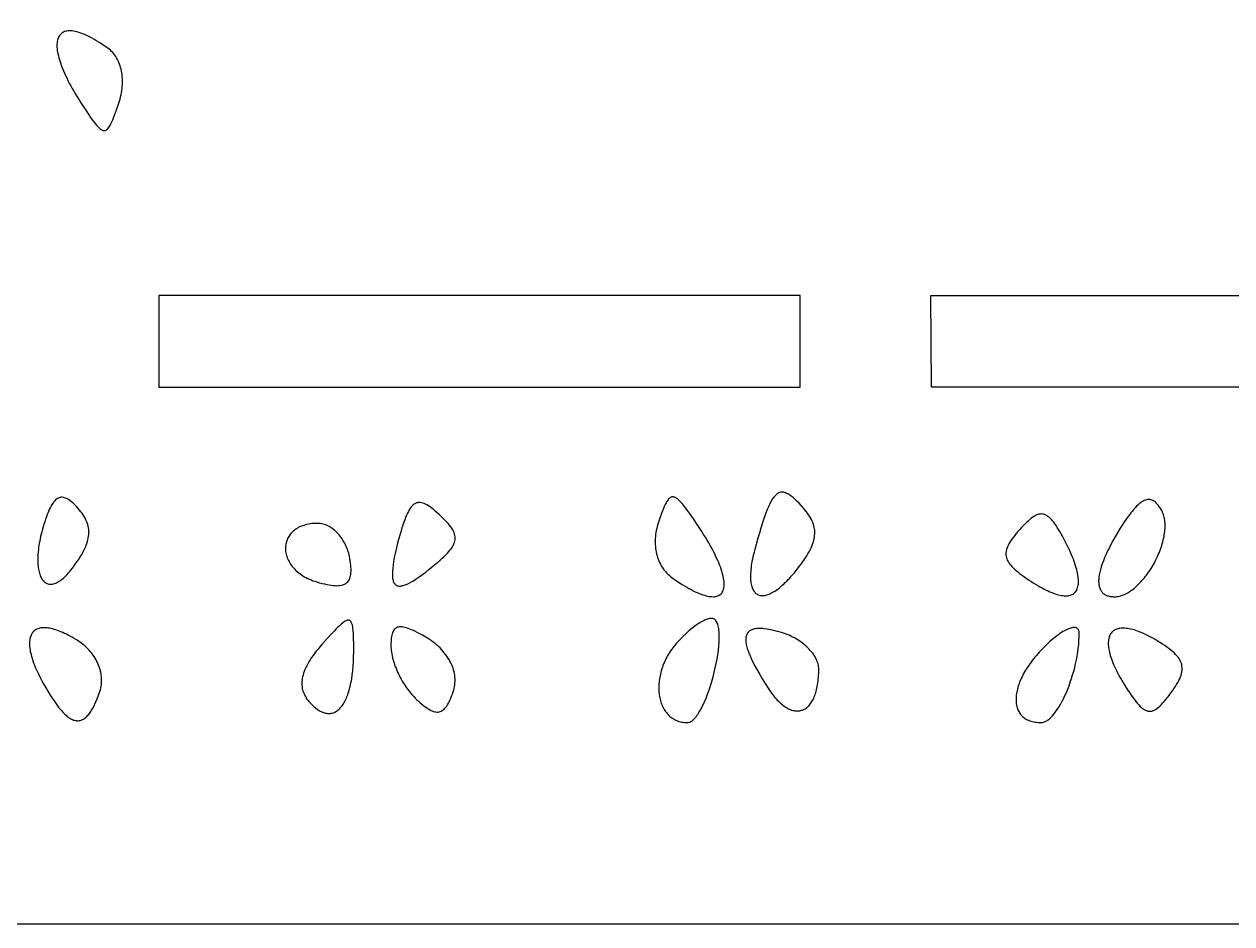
# Model space of a CAD drawing. Extents: x -452 to 452, y -1000 to 1000.
# Drawn here: x -177.5 to 64, y -1000 to -820.2 of the extents above; entities that cross this region are included whole.
import ezdxf

# ---------------------------------------------------------------- set-up
doc = ezdxf.new("R2010")
doc.units = 0
doc.layers.add('LAYER_1', color=18, linetype='CONTINUOUS')

msp = doc.modelspace()

# ---------------------------------------------------------------- linework, layer by layer
at = {"layer": 'LAYER_1'}
for points in [[(0, -1000), (452.5, -1000), (452.5, 1000), (-452.5, 1000), (-452.5, -1000)], [(-160.73, -824.98), (-161.23, -824.63), (-161.72, -824.3), (-162.19, -823.98), (-162.66, -823.69), (-163.11, -823.42), (-163.55, -823.16), (-163.98, -822.93), (-164.4, -822.71), (-164.8, -822.51), (-165.2, -822.33), (-165.58, -822.17), (-165.94, -822.03), (-166.3, -821.9), (-166.64, -821.79), (-166.97, -821.7), (-167.29, -821.63), (-167.59, -821.58), (-167.88, -821.54), (-168.16, -821.52), (-168.43, -821.52), (-168.68, -821.53), (-168.92, -821.56), (-169.15, -821.61), (-169.36, -821.67), (-169.56, -821.75), (-169.75, -821.85), (-169.92, -821.96), (-170.08, -822.08), (-170.22, -822.23), (-170.35, -822.39), (-170.47, -822.56), (-170.57, -822.75), (-170.66, -822.95), (-170.74, -823.17), (-170.8, -823.4), (-170.85, -823.65), (-170.88, -823.91), (-170.9, -824.19), (-170.9, -824.48), (-170.89, -824.79), (-170.87, -825.11), (-170.83, -825.44), (-170.78, -825.78), (-170.71, -826.14), (-170.62, -826.52), (-170.52, -826.9), (-170.41, -827.3), (-170.28, -827.71), (-170.14, -828.13), (-169.98, -828.57), (-169.8, -829.02), (-169.61, -829.48), (-169.41, -829.95), (-169.19, -830.44), (-168.95, -830.93), (-168.7, -831.44), (-168.43, -831.96), (-168.14, -832.49), (-167.84, -833.03), (-167.53, -833.58), (-167.2, -834.14), (-166.85, -834.72), (-166.48, -835.3), (-166.1, -835.9), (-165.25, -837.2), (-164.5, -838.32), (-164.16, -838.82), (-163.84, -839.27), (-163.53, -839.69), (-163.25, -840.06), (-162.98, -840.38), (-162.72, -840.66), (-162.48, -840.9), (-162.26, -841.1), (-162.04, -841.25), (-161.94, -841.31), (-161.84, -841.36), (-161.74, -841.4), (-161.64, -841.43), (-161.55, -841.45), (-161.45, -841.45), (-161.36, -841.45), (-161.27, -841.43), (-161.19, -841.41), (-161.1, -841.37), (-161.01, -841.32), (-160.93, -841.26), (-160.84, -841.2), (-160.76, -841.12), (-160.59, -840.92), (-160.43, -840.69), (-160.26, -840.41), (-160.1, -840.09), (-159.92, -839.73), (-159.75, -839.32), (-159.57, -838.87), (-159.38, -838.38), (-158.98, -837.27), (-158.54, -835.98), (-158.4, -835.56), (-158.28, -835.14), (-158.17, -834.72), (-158.08, -834.3), (-158, -833.89), (-157.93, -833.47), (-157.88, -833.06), (-157.84, -832.65), (-157.81, -832.25), (-157.8, -831.85), (-157.8, -831.45), (-157.81, -831.06), (-157.84, -830.68), (-157.88, -830.3), (-157.93, -829.92), (-158, -829.56), (-158.08, -829.2), (-158.17, -828.85), (-158.27, -828.5), (-158.39, -828.17), (-158.52, -827.84), (-158.66, -827.52), (-158.81, -827.22), (-158.98, -826.92), (-159.16, -826.64), (-159.35, -826.36), (-159.55, -826.1), (-159.76, -825.85), (-159.99, -825.61), (-160.22, -825.39), (-160.47, -825.18)], [(-150.55, -892.7), (-22.32, -892.7), (-22.32, -874.38), (-150.55, -874.38)], [(3.82, -874.38), (171.03, -874.38), (171.03, -892.7), (3.93, -892.7)], [(-166.66, -916.97), (-166.94, -916.66), (-167.22, -916.36), (-167.49, -916.1), (-167.75, -915.85), (-168.01, -915.63), (-168.26, -915.44), (-168.5, -915.27), (-168.74, -915.12), (-168.97, -915), (-169.19, -914.9), (-169.41, -914.82), (-169.62, -914.77), (-169.83, -914.75), (-170.03, -914.75), (-170.23, -914.78), (-170.43, -914.83), (-170.62, -914.9), (-170.8, -915), (-170.99, -915.13), (-171.17, -915.28), (-171.34, -915.46), (-171.52, -915.66), (-171.69, -915.89), (-171.86, -916.14), (-172.03, -916.42), (-172.19, -916.73), (-172.36, -917.06), (-172.52, -917.41), (-172.68, -917.8), (-172.85, -918.21), (-173.01, -918.64), (-173.17, -919.11), (-173.34, -919.63), (-173.51, -920.14), (-173.66, -920.64), (-173.8, -921.14), (-173.93, -921.63), (-174.05, -922.11), (-174.16, -922.58), (-174.26, -923.04), (-174.35, -923.5), (-174.43, -923.94), (-174.5, -924.38), (-174.56, -924.8), (-174.61, -925.22), (-174.65, -925.62), (-174.69, -926.02), (-174.71, -926.41), (-174.73, -926.78), (-174.73, -927.14), (-174.73, -927.5), (-174.72, -927.84), (-174.7, -928.17), (-174.67, -928.49), (-174.64, -928.79), (-174.59, -929.09), (-174.54, -929.37), (-174.48, -929.64), (-174.41, -929.9), (-174.34, -930.14), (-174.25, -930.37), (-174.16, -930.59), (-174.06, -930.79), (-173.96, -930.99), (-173.85, -931.16), (-173.73, -931.32), (-173.6, -931.47), (-173.47, -931.61), (-173.33, -931.73), (-173.19, -931.83), (-173.04, -931.92), (-172.88, -931.99), (-172.72, -932.05), (-172.55, -932.09), (-172.37, -932.12), (-172.19, -932.13), (-172.01, -932.12), (-171.81, -932.1), (-171.62, -932.06), (-171.41, -932), (-171.21, -931.93), (-170.99, -931.84), (-170.78, -931.73), (-170.56, -931.6), (-170.33, -931.46), (-170.1, -931.29), (-169.86, -931.11), (-169.62, -930.91), (-169.38, -930.69), (-169.13, -930.45), (-168.88, -930.2), (-168.63, -929.92), (-168.37, -929.62), (-168.11, -929.3), (-167.84, -928.97), (-167.57, -928.61), (-167.23, -928.14), (-166.9, -927.67), (-166.6, -927.22), (-166.32, -926.78), (-166.06, -926.35), (-165.82, -925.93), (-165.6, -925.52), (-165.4, -925.12), (-165.22, -924.73), (-165.06, -924.34), (-164.92, -923.97), (-164.8, -923.6), (-164.71, -923.23), (-164.63, -922.87), (-164.57, -922.52), (-164.54, -922.18), (-164.52, -921.84), (-164.52, -921.5), (-164.54, -921.17), (-164.59, -920.84), (-164.65, -920.51), (-164.73, -920.19), (-164.84, -919.86), (-164.96, -919.54), (-165.1, -919.22), (-165.27, -918.9), (-165.45, -918.58), (-165.65, -918.26), (-165.87, -917.94), (-166.11, -917.62), (-166.37, -917.3)], [(-42.79, -920.35), (-43.68, -919.03), (-44.48, -917.89), (-44.84, -917.39), (-45.18, -916.92), (-45.51, -916.51), (-45.81, -916.13), (-46.1, -915.79), (-46.37, -915.5), (-46.63, -915.25), (-46.87, -915.05), (-47.1, -914.89), (-47.21, -914.82), (-47.32, -914.76), (-47.42, -914.72), (-47.53, -914.69), (-47.63, -914.66), (-47.73, -914.65), (-47.82, -914.65), (-47.92, -914.65), (-48.01, -914.67), (-48.11, -914.7), (-48.2, -914.74), (-48.28, -914.79), (-48.37, -914.85), (-48.46, -914.92), (-48.55, -915), (-48.63, -915.09), (-48.8, -915.31), (-48.97, -915.57), (-49.14, -915.86), (-49.31, -916.2), (-49.49, -916.58), (-49.67, -917), (-49.85, -917.47), (-50.24, -918.51), (-50.66, -919.73), (-50.79, -920.14), (-50.91, -920.55), (-51.01, -920.96), (-51.1, -921.37), (-51.17, -921.78), (-51.23, -922.19), (-51.27, -922.59), (-51.3, -923), (-51.32, -923.39), (-51.32, -923.79), (-51.31, -924.18), (-51.28, -924.57), (-51.24, -924.95), (-51.18, -925.33), (-51.12, -925.71), (-51.03, -926.07), (-50.94, -926.43), (-50.83, -926.79), (-50.71, -927.13), (-50.58, -927.47), (-50.43, -927.8), (-50.27, -928.12), (-50.09, -928.44), (-49.91, -928.74), (-49.71, -929.03), (-49.5, -929.32), (-49.27, -929.59), (-49.04, -929.85), (-48.79, -930.1), (-48.53, -930.34), (-48.25, -930.57), (-47.97, -930.78), (-47.44, -931.15), (-46.93, -931.5), (-46.43, -931.83), (-45.94, -932.15), (-45.47, -932.44), (-45.01, -932.71), (-44.56, -932.97), (-44.12, -933.2), (-43.7, -933.42), (-43.29, -933.62), (-42.9, -933.8), (-42.52, -933.96), (-42.15, -934.1), (-41.8, -934.23), (-41.46, -934.33), (-41.13, -934.42), (-40.82, -934.49), (-40.52, -934.55), (-40.23, -934.59), (-39.96, -934.6), (-39.7, -934.61), (-39.46, -934.59), (-39.23, -934.56), (-39.01, -934.51), (-38.81, -934.45), (-38.63, -934.37), (-38.45, -934.27), (-38.3, -934.16), (-38.15, -934.03), (-38.02, -933.88), (-37.91, -933.72), (-37.81, -933.54), (-37.73, -933.35), (-37.66, -933.14), (-37.6, -932.92), (-37.56, -932.68), (-37.54, -932.42), (-37.53, -932.15), (-37.53, -931.87), (-37.55, -931.57), (-37.59, -931.26), (-37.64, -930.93), (-37.71, -930.59), (-37.79, -930.23), (-37.89, -929.86), (-38, -929.48), (-38.13, -929.08), (-38.28, -928.67), (-38.44, -928.25), (-38.61, -927.81), (-38.81, -927.36), (-39.02, -926.9), (-39.24, -926.42), (-39.48, -925.93), (-39.74, -925.43), (-40.01, -924.91), (-40.3, -924.38), (-40.61, -923.84), (-40.93, -923.29), (-41.27, -922.73), (-41.63, -922.15), (-42, -921.56), (-42.39, -920.96)], [(-21.68, -916.9), (-22.13, -916.4), (-22.56, -915.94), (-22.98, -915.51), (-23.37, -915.13), (-23.75, -914.8), (-24.11, -914.5), (-24.46, -914.25), (-24.63, -914.15), (-24.8, -914.05), (-24.96, -913.97), (-25.12, -913.89), (-25.27, -913.83), (-25.43, -913.78), (-25.58, -913.75), (-25.73, -913.72), (-25.87, -913.71), (-26.01, -913.71), (-26.16, -913.72), (-26.29, -913.75), (-26.43, -913.78), (-26.57, -913.83), (-26.7, -913.9), (-26.83, -913.98), (-26.96, -914.07), (-27.09, -914.17), (-27.22, -914.29), (-27.35, -914.42), (-27.48, -914.56), (-27.61, -914.72), (-27.73, -914.89), (-27.86, -915.08), (-28.11, -915.49), (-28.36, -915.96), (-28.61, -916.49), (-28.86, -917.08), (-29.12, -917.73), (-29.38, -918.44), (-29.64, -919.21), (-29.92, -920.04), (-30.2, -920.94), (-30.48, -921.9), (-30.78, -922.93), (-31.41, -925.19), (-31.54, -925.69), (-31.66, -926.17), (-31.77, -926.65), (-31.87, -927.11), (-31.96, -927.55), (-32.03, -927.99), (-32.1, -928.41), (-32.15, -928.81), (-32.19, -929.2), (-32.22, -929.58), (-32.24, -929.95), (-32.26, -930.3), (-32.26, -930.63), (-32.25, -930.95), (-32.23, -931.26), (-32.2, -931.56), (-32.16, -931.84), (-32.12, -932.1), (-32.06, -932.35), (-31.99, -932.59), (-31.92, -932.81), (-31.83, -933.02), (-31.74, -933.21), (-31.64, -933.39), (-31.53, -933.56), (-31.41, -933.71), (-31.29, -933.84), (-31.15, -933.96), (-31.01, -934.07), (-30.86, -934.16), (-30.7, -934.24), (-30.54, -934.3), (-30.37, -934.35), (-30.19, -934.38), (-30, -934.4), (-29.81, -934.4), (-29.61, -934.38), (-29.4, -934.36), (-29.19, -934.31), (-28.97, -934.25), (-28.74, -934.18), (-28.51, -934.09), (-28.27, -933.98), (-28.03, -933.86), (-27.78, -933.73), (-27.53, -933.58), (-27.27, -933.41), (-27.01, -933.23), (-26.74, -933.03), (-26.46, -932.82), (-26.18, -932.59), (-25.9, -932.34), (-25.61, -932.08), (-25.32, -931.8), (-25.02, -931.51), (-24.72, -931.2), (-24.42, -930.88), (-24.11, -930.54), (-23.8, -930.18), (-23.48, -929.81), (-23.17, -929.42), (-22.84, -929.01), (-22.52, -928.59), (-22.19, -928.15), (-21.87, -927.7), (-21.56, -927.27), (-21.28, -926.84), (-21.02, -926.42), (-20.77, -926.02), (-20.55, -925.62), (-20.34, -925.23), (-20.16, -924.85), (-20, -924.48), (-19.85, -924.12), (-19.73, -923.76), (-19.62, -923.41), (-19.54, -923.06), (-19.47, -922.72), (-19.43, -922.39), (-19.4, -922.05), (-19.4, -921.73), (-19.41, -921.4), (-19.45, -921.08), (-19.5, -920.76), (-19.58, -920.44), (-19.67, -920.12), (-19.78, -919.81), (-19.91, -919.49), (-20.07, -919.17), (-20.24, -918.86), (-20.43, -918.54), (-20.64, -918.22), (-20.87, -917.89), (-21.12, -917.57), (-21.39, -917.24)], [(-94.49, -918.18), (-94.88, -917.82), (-95.26, -917.49), (-95.62, -917.19), (-95.97, -916.91), (-96.3, -916.67), (-96.62, -916.45), (-96.93, -916.26), (-97.23, -916.11), (-97.51, -915.98), (-97.79, -915.89), (-98.05, -915.82), (-98.31, -915.79), (-98.43, -915.78), (-98.55, -915.79), (-98.67, -915.8), (-98.79, -915.82), (-98.9, -915.84), (-99.02, -915.88), (-99.13, -915.92), (-99.24, -915.97), (-99.35, -916.03), (-99.46, -916.1), (-99.67, -916.26), (-99.87, -916.45), (-100.07, -916.68), (-100.27, -916.94), (-100.46, -917.24), (-100.65, -917.57), (-100.83, -917.93), (-101.02, -918.33), (-101.2, -918.77), (-101.38, -919.24), (-101.57, -919.74), (-101.75, -920.29), (-101.93, -920.87), (-102.12, -921.48), (-102.31, -922.14), (-102.6, -923.18), (-102.86, -924.17), (-103.09, -925.1), (-103.29, -925.98), (-103.46, -926.8), (-103.6, -927.56), (-103.71, -928.27), (-103.78, -928.92), (-103.83, -929.51), (-103.85, -930.05), (-103.85, -930.3), (-103.83, -930.54), (-103.81, -930.76), (-103.79, -930.97), (-103.75, -931.16), (-103.71, -931.34), (-103.66, -931.51), (-103.6, -931.67), (-103.53, -931.81), (-103.45, -931.93), (-103.37, -932.05), (-103.28, -932.15), (-103.17, -932.24), (-103.07, -932.31), (-102.95, -932.37), (-102.82, -932.42), (-102.69, -932.45), (-102.54, -932.48), (-102.39, -932.48), (-102.23, -932.48), (-102.06, -932.46), (-101.89, -932.43), (-101.7, -932.39), (-101.5, -932.33), (-101.3, -932.26), (-101.09, -932.18), (-100.87, -932.08), (-100.64, -931.98), (-100.15, -931.72), (-99.63, -931.42), (-99.07, -931.06), (-98.48, -930.66), (-97.84, -930.2), (-97.17, -929.7), (-96.47, -929.14), (-95.73, -928.54), (-94.74, -927.71), (-94.29, -927.32), (-93.88, -926.94), (-93.49, -926.58), (-93.14, -926.23), (-92.82, -925.89), (-92.53, -925.57), (-92.27, -925.25), (-92.04, -924.95), (-91.84, -924.65), (-91.67, -924.35), (-91.54, -924.06), (-91.43, -923.78), (-91.35, -923.5), (-91.3, -923.22), (-91.28, -922.94), (-91.29, -922.67), (-91.34, -922.39), (-91.41, -922.11), (-91.5, -921.82), (-91.63, -921.54), (-91.79, -921.24), (-91.98, -920.94), (-92.19, -920.64), (-92.44, -920.32), (-92.71, -919.99), (-93.01, -919.66), (-93.34, -919.31), (-93.69, -918.95), (-94.08, -918.57)], [(49.95, -917.4), (49.76, -917.07), (49.58, -916.77), (49.39, -916.5), (49.2, -916.25), (49, -916.03), (48.81, -915.83), (48.61, -915.66), (48.41, -915.52), (48.21, -915.4), (48, -915.31), (47.79, -915.24), (47.58, -915.2), (47.36, -915.19), (47.14, -915.21), (46.91, -915.25), (46.68, -915.32), (46.45, -915.41), (46.21, -915.53), (45.96, -915.68), (45.71, -915.86), (45.45, -916.06), (45.19, -916.29), (44.92, -916.55), (44.65, -916.83), (44.37, -917.15), (44.08, -917.49), (43.78, -917.85), (43.48, -918.25), (43.17, -918.67), (42.85, -919.13), (42.53, -919.6), (42.19, -920.11), (41.67, -920.94), (41.17, -921.74), (40.7, -922.52), (40.27, -923.29), (39.86, -924.03), (39.49, -924.75), (39.14, -925.45), (38.82, -926.13), (38.54, -926.78), (38.28, -927.42), (38.06, -928.02), (37.86, -928.61), (37.7, -929.17), (37.57, -929.7), (37.47, -930.21), (37.39, -930.7), (37.35, -931.16), (37.34, -931.38), (37.34, -931.59), (37.35, -931.8), (37.36, -931.99), (37.38, -932.19), (37.41, -932.37), (37.45, -932.55), (37.49, -932.72), (37.55, -932.89), (37.61, -933.04), (37.67, -933.19), (37.75, -933.34), (37.83, -933.47), (37.92, -933.6), (38.02, -933.72), (38.13, -933.84), (38.24, -933.94), (38.37, -934.04), (38.5, -934.13), (38.63, -934.21), (38.78, -934.29), (38.93, -934.36), (39.1, -934.42), (39.26, -934.47), (39.44, -934.52), (39.63, -934.55), (39.82, -934.58), (40.02, -934.6), (40.23, -934.61), (40.44, -934.62), (40.71, -934.61), (40.98, -934.58), (41.25, -934.54), (41.52, -934.48), (41.8, -934.41), (42.07, -934.32), (42.34, -934.21), (42.61, -934.09), (42.88, -933.96), (43.15, -933.81), (43.42, -933.65), (43.69, -933.47), (43.96, -933.29), (44.22, -933.09), (44.48, -932.88), (44.74, -932.66), (45, -932.43), (45.26, -932.18), (45.51, -931.93), (45.76, -931.67), (46, -931.4), (46.24, -931.12), (46.48, -930.83), (46.72, -930.54), (46.95, -930.24), (47.17, -929.93), (47.39, -929.61), (47.61, -929.29), (48.02, -928.63), (48.41, -927.96), (48.78, -927.26), (49.11, -926.56), (49.27, -926.21), (49.42, -925.85), (49.57, -925.49), (49.7, -925.13), (49.83, -924.77), (49.95, -924.41), (50.06, -924.05), (50.16, -923.7), (50.25, -923.34), (50.33, -922.98), (50.41, -922.63), (50.47, -922.28), (50.52, -921.94), (50.57, -921.59), (50.6, -921.25), (50.62, -920.92), (50.63, -920.59), (50.63, -920.26), (50.62, -919.94), (50.59, -919.63), (50.56, -919.32), (50.51, -919.02), (50.45, -918.73), (50.38, -918.45), (50.29, -918.17), (50.19, -917.91), (50.08, -917.65)], [(29.84, -922.08), (29.58, -921.61), (29.32, -921.18), (29.07, -920.77), (28.82, -920.4), (28.58, -920.05), (28.35, -919.73), (28.12, -919.44), (27.89, -919.18), (27.66, -918.94), (27.44, -918.74), (27.21, -918.56), (26.99, -918.41), (26.77, -918.29), (26.54, -918.19), (26.32, -918.13), (26.09, -918.09), (25.85, -918.08), (25.62, -918.1), (25.38, -918.14), (25.13, -918.21), (24.88, -918.31), (24.63, -918.44), (24.36, -918.6), (24.09, -918.78), (23.81, -918.99), (23.52, -919.22), (23.22, -919.49), (22.91, -919.78), (22.59, -920.09), (22.26, -920.44), (21.92, -920.81), (21.56, -921.2), (21.21, -921.61), (20.88, -921.99), (20.57, -922.37), (20.29, -922.73), (20.04, -923.08), (19.8, -923.41), (19.59, -923.74), (19.41, -924.06), (19.25, -924.36), (19.11, -924.66), (19, -924.95), (18.91, -925.23), (18.84, -925.51), (18.8, -925.78), (18.79, -926.04), (18.8, -926.3), (18.83, -926.56), (18.89, -926.82), (18.97, -927.07), (19.08, -927.32), (19.22, -927.58), (19.37, -927.83), (19.56, -928.08), (19.76, -928.34), (20, -928.59), (20.25, -928.85), (20.54, -929.12), (20.85, -929.39), (21.18, -929.67), (21.54, -929.95), (21.93, -930.24), (22.34, -930.54), (22.83, -930.89), (23.32, -931.22), (23.8, -931.53), (24.26, -931.83), (24.72, -932.12), (25.16, -932.38), (25.6, -932.63), (26.02, -932.86), (26.43, -933.08), (26.83, -933.28), (27.22, -933.46), (27.6, -933.63), (27.96, -933.78), (28.32, -933.92), (28.66, -934.04), (28.99, -934.14), (29.31, -934.23), (29.62, -934.3), (29.92, -934.36), (30.2, -934.4), (30.47, -934.43), (30.73, -934.44), (30.98, -934.43), (31.22, -934.41), (31.44, -934.38), (31.65, -934.32), (31.85, -934.26), (32.04, -934.18), (32.21, -934.08), (32.37, -933.97), (32.52, -933.85), (32.66, -933.71), (32.78, -933.56), (32.89, -933.39), (32.99, -933.21), (33.07, -933.01), (33.14, -932.8), (33.2, -932.58), (33.25, -932.34), (33.28, -932.09), (33.3, -931.82), (33.3, -931.54), (33.29, -931.25), (33.27, -930.94), (33.23, -930.62), (33.18, -930.29), (33.12, -929.94), (33.04, -929.58), (32.95, -929.2), (32.84, -928.82), (32.72, -928.42), (32.59, -928.01), (32.44, -927.58), (32.28, -927.14), (32.1, -926.69), (31.91, -926.23), (31.7, -925.75), (31.48, -925.26), (31.24, -924.76), (30.99, -924.25), (30.73, -923.72), (30.45, -923.19), (30.15, -922.64)], [(-118.76, -919.95), (-119.15, -919.95), (-119.53, -919.97), (-119.9, -920), (-120.25, -920.05), (-120.6, -920.11), (-120.93, -920.18), (-121.25, -920.26), (-121.56, -920.35), (-121.85, -920.45), (-122.13, -920.56), (-122.4, -920.68), (-122.66, -920.81), (-122.91, -920.95), (-123.14, -921.1), (-123.36, -921.26), (-123.57, -921.42), (-123.76, -921.6), (-123.95, -921.78), (-124.12, -921.97), (-124.28, -922.16), (-124.42, -922.36), (-124.56, -922.57), (-124.68, -922.78), (-124.79, -922.99), (-124.89, -923.22), (-124.97, -923.44), (-125.04, -923.67), (-125.1, -923.9), (-125.15, -924.14), (-125.19, -924.38), (-125.21, -924.62), (-125.22, -924.87), (-125.22, -925.11), (-125.2, -925.36), (-125.18, -925.61), (-125.14, -925.86), (-125.09, -926.11), (-125.02, -926.36), (-124.94, -926.61), (-124.85, -926.86), (-124.75, -927.1), (-124.64, -927.35), (-124.51, -927.59), (-124.37, -927.84), (-124.22, -928.08), (-124.06, -928.31), (-123.88, -928.55), (-123.69, -928.78), (-123.49, -929), (-123.27, -929.22), (-123.05, -929.44), (-122.81, -929.65), (-122.56, -929.86), (-122.29, -930.06), (-122.01, -930.25), (-121.72, -930.44), (-121.42, -930.62), (-121.11, -930.79), (-120.78, -930.96), (-120.44, -931.12), (-120.09, -931.27), (-119.72, -931.41), (-119.34, -931.54), (-118.95, -931.66), (-118.41, -931.81), (-117.9, -931.95), (-117.41, -932.07), (-116.94, -932.17), (-116.5, -932.25), (-116.08, -932.32), (-115.69, -932.37), (-115.31, -932.4), (-114.96, -932.41), (-114.63, -932.4), (-114.33, -932.37), (-114.04, -932.32), (-113.77, -932.26), (-113.53, -932.17), (-113.31, -932.06), (-113.1, -931.93), (-112.92, -931.79), (-112.76, -931.62), (-112.61, -931.43), (-112.49, -931.22), (-112.38, -930.99), (-112.29, -930.73), (-112.22, -930.46), (-112.17, -930.16), (-112.13, -929.84), (-112.11, -929.5), (-112.11, -929.13), (-112.13, -928.74), (-112.16, -928.33), (-112.2, -927.89), (-112.27, -927.44), (-112.34, -926.95), (-112.41, -926.59), (-112.49, -926.24), (-112.58, -925.89), (-112.69, -925.55), (-112.81, -925.21), (-112.93, -924.87), (-113.07, -924.55), (-113.22, -924.23), (-113.38, -923.92), (-113.54, -923.62), (-113.72, -923.33), (-113.91, -923.04), (-114.1, -922.77), (-114.3, -922.5), (-114.51, -922.25), (-114.72, -922), (-114.94, -921.77), (-115.17, -921.55), (-115.4, -921.34), (-115.64, -921.15), (-115.88, -920.96), (-116.13, -920.79), (-116.38, -920.64), (-116.64, -920.5), (-116.9, -920.37), (-117.16, -920.26), (-117.42, -920.17), (-117.69, -920.09), (-117.95, -920.03), (-118.22, -919.98), (-118.49, -919.95)], [(-39.29, -939.24), (-39.39, -939.15), (-39.51, -939.07), (-39.64, -939.01), (-39.78, -938.97), (-39.93, -938.95), (-40.1, -938.94), (-40.27, -938.95), (-40.46, -938.98), (-40.66, -939.03), (-40.87, -939.09), (-41.09, -939.16), (-41.32, -939.25), (-41.55, -939.36), (-41.8, -939.48), (-42.05, -939.62), (-42.31, -939.77), (-42.57, -939.94), (-42.85, -940.12), (-43.12, -940.31), (-43.41, -940.51), (-43.99, -940.96), (-44.58, -941.46), (-45.19, -942.01), (-45.8, -942.59), (-46.41, -943.23), (-47.03, -943.9), (-47.28, -944.2), (-47.53, -944.5), (-47.77, -944.81), (-48, -945.12), (-48.22, -945.44), (-48.43, -945.76), (-48.63, -946.08), (-48.82, -946.41), (-49, -946.73), (-49.17, -947.06), (-49.33, -947.39), (-49.48, -947.73), (-49.62, -948.06), (-49.75, -948.39), (-49.87, -948.73), (-49.99, -949.06), (-50.09, -949.4), (-50.18, -949.73), (-50.26, -950.07), (-50.34, -950.4), (-50.4, -950.73), (-50.46, -951.06), (-50.5, -951.39), (-50.54, -951.72), (-50.57, -952.04), (-50.59, -952.36), (-50.59, -952.68), (-50.59, -953), (-50.58, -953.31), (-50.57, -953.62), (-50.54, -953.92), (-50.5, -954.22), (-50.46, -954.52), (-50.4, -954.81), (-50.34, -955.09), (-50.27, -955.37), (-50.19, -955.64), (-50.1, -955.91), (-50, -956.17), (-49.9, -956.43), (-49.78, -956.67), (-49.66, -956.91), (-49.52, -957.14), (-49.38, -957.37), (-49.23, -957.59), (-49.08, -957.79), (-48.91, -957.99), (-48.74, -958.18), (-48.55, -958.36), (-48.36, -958.54), (-48.17, -958.7), (-47.96, -958.85), (-47.74, -958.99), (-47.52, -959.12), (-47.29, -959.24), (-47.05, -959.35), (-46.8, -959.44), (-46.55, -959.53), (-46.28, -959.6), (-46.01, -959.66), (-45.73, -959.71), (-45.45, -959.74), (-45.15, -959.76), (-44.85, -959.77), (-44.69, -959.76), (-44.52, -959.72), (-44.35, -959.66), (-44.18, -959.57), (-44.01, -959.46), (-43.83, -959.33), (-43.66, -959.18), (-43.49, -959.01), (-43.32, -958.82), (-43.14, -958.61), (-42.97, -958.38), (-42.8, -958.13), (-42.62, -957.87), (-42.45, -957.59), (-42.28, -957.3), (-42.11, -956.99), (-41.78, -956.33), (-41.45, -955.62), (-41.14, -954.87), (-40.83, -954.08), (-40.53, -953.25), (-40.25, -952.4), (-39.99, -951.53), (-39.74, -950.65), (-39.5, -949.75), (-39.29, -948.86), (-39.1, -947.96), (-38.93, -947.08), (-38.79, -946.2), (-38.67, -945.35), (-38.59, -944.53), (-38.53, -943.73), (-38.51, -943.35), (-38.5, -942.98), (-38.5, -942.62), (-38.5, -942.27), (-38.52, -941.93), (-38.54, -941.61), (-38.57, -941.29), (-38.61, -941), (-38.66, -940.72), (-38.72, -940.45), (-38.79, -940.2), (-38.87, -939.97), (-38.96, -939.76), (-39.06, -939.57), (-39.17, -939.39)], [(-167.01, -943.21), (-167.43, -942.97), (-167.84, -942.73), (-168.24, -942.51), (-168.63, -942.31), (-169.01, -942.12), (-169.38, -941.94), (-169.74, -941.77), (-170.1, -941.62), (-170.45, -941.49), (-170.78, -941.36), (-171.11, -941.25), (-171.43, -941.15), (-171.74, -941.06), (-172.04, -940.99), (-172.33, -940.93), (-172.61, -940.88), (-172.88, -940.85), (-173.15, -940.83), (-173.4, -940.82), (-173.64, -940.82), (-173.87, -940.83), (-174.1, -940.86), (-174.31, -940.9), (-174.51, -940.95), (-174.71, -941.01), (-174.89, -941.09), (-175.06, -941.18), (-175.23, -941.27), (-175.38, -941.38), (-175.52, -941.5), (-175.65, -941.64), (-175.77, -941.78), (-175.88, -941.94), (-175.98, -942.1), (-176.07, -942.28), (-176.15, -942.47), (-176.22, -942.67), (-176.27, -942.88), (-176.32, -943.1), (-176.35, -943.33), (-176.38, -943.57), (-176.39, -943.82), (-176.39, -944.08), (-176.38, -944.36), (-176.36, -944.64), (-176.32, -944.93), (-176.28, -945.24), (-176.22, -945.55), (-176.15, -945.87), (-176.07, -946.2), (-175.98, -946.55), (-175.88, -946.9), (-175.76, -947.26), (-175.64, -947.63), (-175.5, -948.01), (-175.34, -948.4), (-175.18, -948.8), (-175.01, -949.21), (-174.82, -949.62), (-174.62, -950.05), (-174.18, -950.92), (-173.69, -951.84), (-173.2, -952.7), (-172.72, -953.52), (-172.25, -954.28), (-171.8, -954.99), (-171.35, -955.65), (-170.92, -956.25), (-170.49, -956.8), (-170.08, -957.3), (-169.67, -957.75), (-169.47, -957.95), (-169.28, -958.14), (-169.08, -958.32), (-168.89, -958.48), (-168.7, -958.63), (-168.51, -958.77), (-168.33, -958.89), (-168.14, -959), (-167.96, -959.1), (-167.78, -959.19), (-167.61, -959.26), (-167.43, -959.32), (-167.26, -959.36), (-167.08, -959.39), (-166.91, -959.41), (-166.75, -959.42), (-166.58, -959.41), (-166.41, -959.39), (-166.25, -959.36), (-166.09, -959.31), (-165.93, -959.25), (-165.77, -959.18), (-165.61, -959.1), (-165.46, -959), (-165.3, -958.89), (-165.15, -958.76), (-165, -958.62), (-164.85, -958.47), (-164.7, -958.31), (-164.55, -958.13), (-164.4, -957.94), (-164.26, -957.74), (-164.11, -957.53), (-163.97, -957.3), (-163.69, -956.8), (-163.41, -956.25), (-163.13, -955.65), (-162.86, -955), (-162.59, -954.3), (-162.32, -953.54), (-162.22, -953.21), (-162.13, -952.86), (-162.06, -952.52), (-162.01, -952.17), (-161.98, -951.82), (-161.97, -951.46), (-161.97, -951.11), (-161.99, -950.75), (-162.03, -950.39), (-162.08, -950.04), (-162.15, -949.68), (-162.24, -949.32), (-162.34, -948.97), (-162.46, -948.62), (-162.59, -948.27), (-162.74, -947.92), (-162.9, -947.58), (-163.08, -947.24), (-163.28, -946.91), (-163.49, -946.58), (-163.71, -946.25), (-163.94, -945.93), (-164.19, -945.62), (-164.46, -945.32), (-164.73, -945.02), (-165.02, -944.74), (-165.32, -944.46), (-165.64, -944.19), (-165.96, -943.93), (-166.3, -943.68), (-166.65, -943.44)], [(-111.58, -945.6), (-111.58, -944.17), (-111.61, -942.93), (-111.63, -942.38), (-111.65, -941.88), (-111.69, -941.42), (-111.73, -941.01), (-111.78, -940.64), (-111.85, -940.32), (-111.92, -940.04), (-112.01, -939.81), (-112.06, -939.71), (-112.11, -939.62), (-112.17, -939.54), (-112.23, -939.48), (-112.29, -939.42), (-112.36, -939.37), (-112.43, -939.34), (-112.51, -939.32), (-112.59, -939.31), (-112.67, -939.3), (-112.76, -939.31), (-112.86, -939.33), (-112.96, -939.36), (-113.06, -939.41), (-113.29, -939.52), (-113.53, -939.68), (-113.8, -939.88), (-114.09, -940.12), (-114.41, -940.41), (-114.75, -940.73), (-115.12, -941.1), (-115.51, -941.51), (-115.94, -941.96), (-116.87, -942.98), (-117.93, -944.17), (-118.32, -944.62), (-118.7, -945.07), (-119.05, -945.51), (-119.39, -945.94), (-119.7, -946.37), (-119.99, -946.79), (-120.27, -947.2), (-120.52, -947.6), (-120.75, -948), (-120.96, -948.4), (-121.15, -948.78), (-121.32, -949.16), (-121.47, -949.54), (-121.6, -949.91), (-121.71, -950.27), (-121.8, -950.62), (-121.86, -950.98), (-121.91, -951.32), (-121.94, -951.66), (-121.95, -951.99), (-121.94, -952.32), (-121.9, -952.65), (-121.85, -952.97), (-121.78, -953.28), (-121.68, -953.59), (-121.57, -953.89), (-121.44, -954.19), (-121.28, -954.48), (-121.11, -954.77), (-120.92, -955.06), (-120.7, -955.34), (-120.47, -955.62), (-120.24, -955.87), (-120.01, -956.1), (-119.79, -956.32), (-119.57, -956.53), (-119.34, -956.72), (-119.12, -956.9), (-118.9, -957.06), (-118.69, -957.21), (-118.47, -957.35), (-118.26, -957.47), (-118.05, -957.58), (-117.84, -957.67), (-117.63, -957.75), (-117.43, -957.82), (-117.22, -957.87), (-117.02, -957.91), (-116.83, -957.94), (-116.63, -957.95), (-116.44, -957.95), (-116.25, -957.94), (-116.06, -957.91), (-115.88, -957.87), (-115.69, -957.82), (-115.51, -957.76), (-115.34, -957.68), (-115.17, -957.59), (-115, -957.49), (-114.83, -957.37), (-114.67, -957.24), (-114.51, -957.1), (-114.35, -956.95), (-114.2, -956.79), (-114.05, -956.61), (-113.9, -956.42), (-113.76, -956.22), (-113.62, -956.01), (-113.49, -955.78), (-113.36, -955.55), (-113.23, -955.3), (-113.11, -955.04), (-112.99, -954.77), (-112.87, -954.49), (-112.76, -954.2), (-112.66, -953.89), (-112.56, -953.58), (-112.46, -953.25), (-112.28, -952.57), (-112.12, -951.84), (-111.98, -951.07), (-111.86, -950.26), (-111.76, -949.41), (-111.68, -948.51), (-111.63, -947.58), (-111.59, -946.61)], [(-96.84, -942.92), (-97.85, -942.32), (-98.33, -942.06), (-98.78, -941.82), (-99.21, -941.6), (-99.61, -941.4), (-100, -941.22), (-100.37, -941.07), (-100.71, -940.94), (-101.04, -940.83), (-101.35, -940.75), (-101.63, -940.69), (-101.91, -940.65), (-102.16, -940.64), (-102.39, -940.65), (-102.61, -940.68), (-102.81, -940.73), (-103, -940.81), (-103.17, -940.91), (-103.32, -941.04), (-103.46, -941.19), (-103.59, -941.36), (-103.7, -941.56), (-103.8, -941.78), (-103.88, -942.03), (-103.95, -942.3), (-104.01, -942.6), (-104.06, -942.91), (-104.1, -943.26), (-104.12, -943.63), (-104.14, -944.02), (-104.14, -944.44), (-104.13, -944.75), (-104.11, -945.06), (-104.08, -945.39), (-104.04, -945.72), (-103.98, -946.06), (-103.91, -946.41), (-103.83, -946.76), (-103.73, -947.11), (-103.63, -947.47), (-103.52, -947.84), (-103.39, -948.2), (-103.26, -948.57), (-103.12, -948.93), (-102.96, -949.3), (-102.8, -949.67), (-102.63, -950.03), (-102.45, -950.4), (-102.26, -950.76), (-102.07, -951.11), (-101.87, -951.47), (-101.66, -951.82), (-101.44, -952.16), (-101.22, -952.5), (-100.99, -952.83), (-100.76, -953.16), (-100.52, -953.48), (-100.28, -953.78), (-100.03, -954.08), (-99.78, -954.37), (-99.52, -954.65), (-99.26, -954.92), (-99, -955.17), (-98.63, -955.51), (-98.28, -955.82), (-97.94, -956.11), (-97.61, -956.37), (-97.3, -956.61), (-96.99, -956.82), (-96.7, -957.02), (-96.42, -957.18), (-96.14, -957.33), (-95.88, -957.44), (-95.63, -957.54), (-95.38, -957.61), (-95.15, -957.65), (-94.92, -957.67), (-94.7, -957.66), (-94.48, -957.63), (-94.28, -957.57), (-94.08, -957.49), (-93.88, -957.39), (-93.69, -957.25), (-93.51, -957.1), (-93.33, -956.91), (-93.15, -956.7), (-92.98, -956.47), (-92.81, -956.21), (-92.65, -955.92), (-92.49, -955.61), (-92.33, -955.27), (-92.17, -954.9), (-92.01, -954.51), (-91.85, -954.1), (-91.7, -953.65), (-91.59, -953.3), (-91.49, -952.94), (-91.42, -952.57), (-91.37, -952.21), (-91.34, -951.85), (-91.32, -951.48), (-91.32, -951.11), (-91.34, -950.75), (-91.38, -950.38), (-91.44, -950.02), (-91.52, -949.65), (-91.61, -949.29), (-91.72, -948.92), (-91.85, -948.56), (-91.99, -948.21), (-92.15, -947.85), (-92.33, -947.5), (-92.52, -947.15), (-92.73, -946.81), (-92.96, -946.47), (-93.2, -946.14), (-93.46, -945.81), (-93.73, -945.49), (-94.02, -945.17), (-94.32, -944.86), (-94.64, -944.56), (-94.97, -944.27), (-95.32, -943.98), (-95.68, -943.7), (-96.05, -943.43), (-96.44, -943.17)], [(-18.6, -949.08), (-18.61, -948.81), (-18.64, -948.55), (-18.69, -948.28), (-18.76, -948.01), (-18.84, -947.74), (-18.94, -947.47), (-19.06, -947.2), (-19.19, -946.93), (-19.34, -946.66), (-19.51, -946.39), (-19.69, -946.12), (-19.88, -945.86), (-20.09, -945.6), (-20.31, -945.34), (-20.54, -945.08), (-20.79, -944.83), (-21.05, -944.59), (-21.32, -944.35), (-21.6, -944.11), (-21.89, -943.88), (-22.19, -943.66), (-22.5, -943.45), (-22.82, -943.24), (-23.15, -943.04), (-23.49, -942.85), (-23.84, -942.67), (-24.19, -942.49), (-24.55, -942.33), (-24.91, -942.18), (-25.28, -942.04), (-25.66, -941.91), (-26.04, -941.79), (-26.83, -941.57), (-27.56, -941.38), (-28.26, -941.23), (-28.9, -941.11), (-29.5, -941.03), (-29.79, -941), (-30.06, -940.99), (-30.32, -940.98), (-30.57, -940.97), (-30.81, -940.98), (-31.03, -941), (-31.25, -941.03), (-31.45, -941.06), (-31.65, -941.11), (-31.83, -941.16), (-32, -941.22), (-32.16, -941.29), (-32.3, -941.37), (-32.44, -941.46), (-32.57, -941.56), (-32.68, -941.67), (-32.78, -941.79), (-32.87, -941.92), (-32.95, -942.05), (-33.02, -942.2), (-33.08, -942.35), (-33.13, -942.52), (-33.16, -942.69), (-33.19, -942.88), (-33.2, -943.07), (-33.2, -943.27), (-33.19, -943.48), (-33.17, -943.71), (-33.14, -943.94), (-33.1, -944.18), (-33.04, -944.43), (-32.98, -944.69), (-32.9, -944.96), (-32.81, -945.24), (-32.6, -945.83), (-32.35, -946.45), (-32.05, -947.12), (-31.71, -947.83), (-31.32, -948.57), (-30.89, -949.36), (-30.42, -950.19), (-29.9, -951.06), (-29.34, -951.96), (-28.73, -952.91), (-28.5, -953.26), (-28.28, -953.58), (-28.05, -953.9), (-27.82, -954.2), (-27.59, -954.49), (-27.36, -954.76), (-27.14, -955.02), (-26.91, -955.27), (-26.68, -955.5), (-26.45, -955.72), (-26.23, -955.92), (-26, -956.12), (-25.78, -956.3), (-25.55, -956.46), (-25.33, -956.62), (-25.11, -956.76), (-24.89, -956.88), (-24.67, -957), (-24.46, -957.1), (-24.24, -957.19), (-24.03, -957.26), (-23.82, -957.33), (-23.61, -957.38), (-23.4, -957.41), (-23.2, -957.44), (-23, -957.45), (-22.8, -957.45), (-22.61, -957.44), (-22.41, -957.41), (-22.23, -957.37), (-22.04, -957.32), (-21.86, -957.26), (-21.68, -957.19), (-21.5, -957.1), (-21.33, -957), (-21.16, -956.89), (-21, -956.77), (-20.84, -956.63), (-20.69, -956.49), (-20.54, -956.33), (-20.39, -956.16), (-20.25, -955.97), (-20.11, -955.78), (-19.98, -955.57), (-19.85, -955.36), (-19.73, -955.13), (-19.62, -954.89), (-19.51, -954.63), (-19.4, -954.37), (-19.3, -954.1), (-19.21, -953.81), (-19.13, -953.51), (-19.04, -953.2), (-18.97, -952.88), (-18.9, -952.55), (-18.84, -952.21), (-18.79, -951.86), (-18.74, -951.49), (-18.7, -951.12), (-18.66, -950.73), (-18.64, -950.33), (-18.62, -949.93), (-18.61, -949.51)], [(33.46, -942.01), (33.45, -941.79), (33.42, -941.59), (33.38, -941.41), (33.31, -941.26), (33.23, -941.12), (33.13, -941.01), (33.01, -940.92), (32.88, -940.85), (32.73, -940.8), (32.57, -940.78), (32.39, -940.77), (32.2, -940.78), (32, -940.82), (31.78, -940.87), (31.55, -940.94), (31.3, -941.03), (31.05, -941.14), (30.78, -941.28), (30.5, -941.43), (30.21, -941.59), (29.92, -941.78), (29.61, -941.99), (29.29, -942.21), (28.97, -942.45), (28.63, -942.71), (28.29, -942.99), (27.94, -943.28), (27.59, -943.59), (27.23, -943.92), (26.86, -944.27), (26.49, -944.63), (26.11, -945.01), (25.79, -945.34), (25.48, -945.67), (25.18, -946.01), (24.89, -946.34), (24.61, -946.67), (24.34, -947.01), (24.08, -947.34), (23.83, -947.67), (23.59, -948.01), (23.36, -948.34), (23.13, -948.67), (22.92, -949), (22.72, -949.33), (22.53, -949.65), (22.35, -949.98), (22.18, -950.3), (22.02, -950.62), (21.87, -950.94), (21.73, -951.26), (21.6, -951.57), (21.48, -951.88), (21.37, -952.19), (21.27, -952.49), (21.18, -952.79), (21.1, -953.09), (21.03, -953.38), (20.97, -953.67), (20.92, -953.95), (20.88, -954.23), (20.85, -954.51), (20.83, -954.78), (20.82, -955.04), (20.82, -955.3), (20.83, -955.56), (20.85, -955.81), (20.88, -956.05), (20.92, -956.29), (20.97, -956.52), (21.03, -956.75), (21.1, -956.97), (21.18, -957.18), (21.28, -957.38), (21.38, -957.58), (21.49, -957.77), (21.61, -957.95), (21.74, -958.13), (21.88, -958.3), (22.03, -958.46), (22.2, -958.61), (22.37, -958.75), (22.55, -958.89), (22.74, -959.01), (22.95, -959.13), (23.16, -959.24), (23.38, -959.34), (23.61, -959.42), (23.86, -959.5), (24.11, -959.57), (24.37, -959.63), (24.65, -959.68), (24.93, -959.72), (25.23, -959.75), (25.53, -959.76), (25.85, -959.77), (26, -959.76), (26.15, -959.74), (26.31, -959.7), (26.47, -959.65), (26.63, -959.59), (26.79, -959.51), (26.95, -959.42), (27.11, -959.32), (27.27, -959.2), (27.44, -959.07), (27.6, -958.93), (27.76, -958.78), (27.92, -958.62), (28.09, -958.44), (28.41, -958.06), (28.74, -957.64), (29.06, -957.18), (29.38, -956.69), (29.69, -956.16), (30, -955.6), (30.3, -955.01), (30.59, -954.39), (30.88, -953.74), (31.15, -953.08), (31.42, -952.4), (31.67, -951.69), (31.91, -950.98), (32.14, -950.24), (32.35, -949.5), (32.55, -948.75), (32.73, -948), (32.89, -947.24), (33.04, -946.48), (33.16, -945.72), (33.27, -944.96), (33.35, -944.21), (33.41, -943.46), (33.45, -942.73)], [(49.07, -943.44), (48.63, -943.18), (48.2, -942.93), (47.78, -942.7), (47.36, -942.49), (46.96, -942.28), (46.57, -942.1), (46.18, -941.92), (45.81, -941.76), (45.44, -941.62), (45.09, -941.49), (44.74, -941.37), (44.41, -941.26), (44.08, -941.17), (43.76, -941.09), (43.46, -941.03), (43.16, -940.98), (42.87, -940.94), (42.6, -940.91), (42.33, -940.9), (42.08, -940.9), (41.83, -940.92), (41.6, -940.94), (41.37, -940.98), (41.16, -941.03), (40.96, -941.09), (40.77, -941.17), (40.59, -941.26), (40.42, -941.35), (40.26, -941.47), (40.11, -941.59), (39.98, -941.72), (39.85, -941.87), (39.74, -942.03), (39.64, -942.2), (39.55, -942.38), (39.47, -942.57), (39.41, -942.77), (39.35, -942.98), (39.31, -943.21), (39.28, -943.44), (39.26, -943.69), (39.26, -943.94), (39.26, -944.21), (39.28, -944.48), (39.31, -944.77), (39.36, -945.07), (39.41, -945.38), (39.48, -945.69), (39.56, -946.02), (39.66, -946.36), (39.76, -946.7), (39.88, -947.06), (40.02, -947.42), (40.16, -947.8), (40.32, -948.18), (40.5, -948.57), (40.68, -948.97), (40.88, -949.38), (41.09, -949.8), (41.32, -950.23), (41.56, -950.67), (41.82, -951.11), (42.09, -951.57), (42.37, -952.03), (43.13, -953.23), (43.49, -953.78), (43.83, -954.28), (44.16, -954.75), (44.48, -955.18), (44.79, -955.58), (45.09, -955.93), (45.37, -956.25), (45.65, -956.54), (45.92, -956.78), (46.19, -957), (46.45, -957.17), (46.71, -957.31), (46.84, -957.36), (46.96, -957.41), (47.09, -957.45), (47.21, -957.48), (47.34, -957.5), (47.46, -957.51), (47.59, -957.51), (47.71, -957.5), (47.84, -957.49), (47.97, -957.47), (48.09, -957.43), (48.22, -957.39), (48.35, -957.34), (48.47, -957.28), (48.73, -957.14), (49, -956.96), (49.27, -956.75), (49.55, -956.51), (49.83, -956.23), (50.13, -955.92), (50.43, -955.57), (50.75, -955.19), (51.08, -954.78), (51.42, -954.34), (51.77, -953.86), (52.1, -953.41), (52.4, -952.98), (52.68, -952.56), (52.93, -952.15), (53.16, -951.76), (53.36, -951.38), (53.54, -951.02), (53.69, -950.66), (53.81, -950.31), (53.91, -949.98), (53.98, -949.65), (54.03, -949.33), (54.05, -949.02), (54.04, -948.72), (54, -948.42), (53.94, -948.12), (53.85, -947.83), (53.73, -947.55), (53.59, -947.26), (53.42, -946.98), (53.21, -946.7), (52.98, -946.42), (52.73, -946.14), (52.44, -945.85), (52.12, -945.57), (51.77, -945.28), (51.4, -944.99), (50.99, -944.69), (50.56, -944.39), (50.09, -944.08), (49.59, -943.76)]]:
    msp.add_lwpolyline(points, close=True, dxfattribs=at)

doc.saveas('drawing.dxf')
